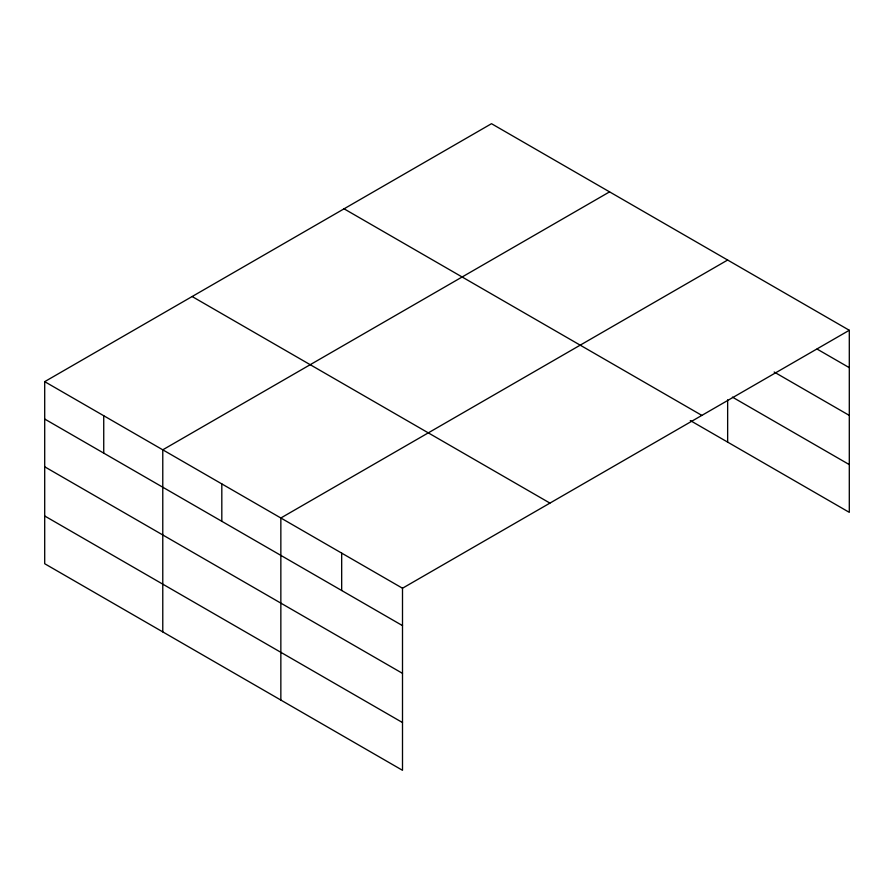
<?xml version="1.0" encoding="UTF-8"?>
<svg xmlns="http://www.w3.org/2000/svg" width="894" height="894" viewBox="0 0 894 894"><rect width="100%" height="100%" fill="white"/><g stroke="black" fill="none" stroke-linecap="round" stroke-linejoin="round"><path stroke-width="1.34" d="M849.3 330.277L491.499 123.696L44.7 381.649L44.7 563.723L402.501 770.304L402.501 588.23L849.3 330.277L849.3 512.351L690.291 420.549M609.574 191.864L162.775 449.816L162.775 631.902M727.649 260.031L280.85 517.995L280.85 700.069M817.094 349.073L849.3 367.669M774.159 372.027L849.3 415.408M732.421 397.126L849.3 464.601M344.056 208.816L701.857 415.397M192.143 296.529L549.944 503.098M44.7 381.649L402.501 588.23M44.7 419.04L402.501 625.621M44.7 466.791L402.501 673.361M44.7 515.983L402.501 722.553M727.649 399.819L727.649 442.117M341.676 553.107L341.676 590.498M221.813 483.911L221.813 521.303M103.738 415.732L103.738 453.124"/></g></svg>
